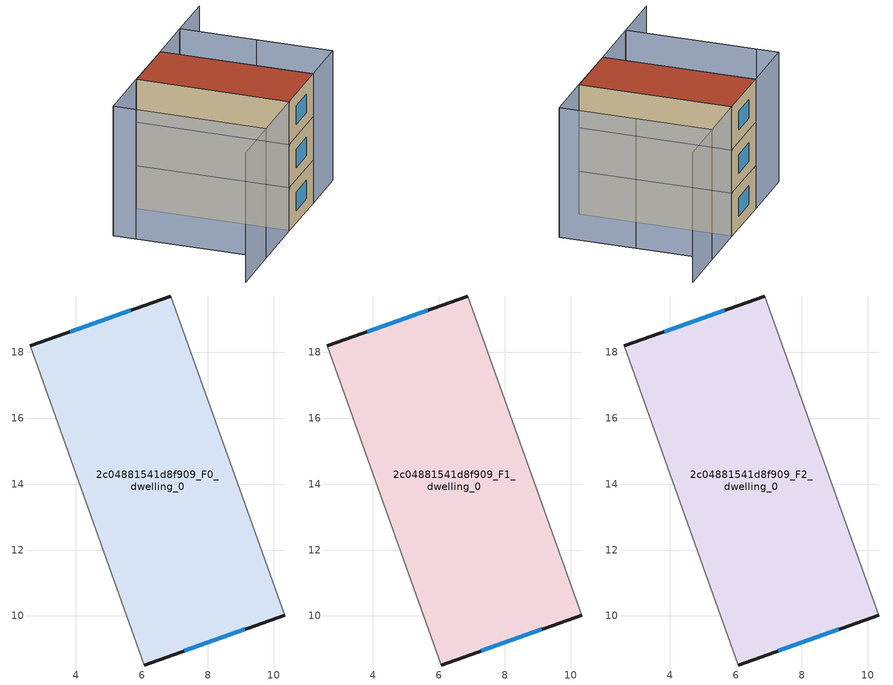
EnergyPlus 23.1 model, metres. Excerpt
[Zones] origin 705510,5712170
2c04881541d8f909_F0_dwelling_0
 floor ground (EU_floor_Construction): 6.87,19.7 10.33,10.02 6.08,8.51 2.62,18.2 z0
 wall outside (EU_wall_Construction): 6.87,19.7 2.62,18.2 / 6.08,8.51 10.33,10.02 z0:3
 wall adiabatic (EU_wall_Construction): 10.33,10.02 6.87,19.7 / 2.62,18.2 6.08,8.51 z0:3
 window (EU_Window_Construction): 5.66,19.27 3.83,18.63 / 7.29,8.94 9.12,9.59 z0.85:2.15
2c04881541d8f909_F1_dwelling_0
 floor to 2c04881541d8f909_F0_dwelling_0 (EU_floor_Construction): 6.87,19.7 10.33,10.02 6.08,8.51 2.62,18.2 z3
 wall outside (EU_wall_Construction): 6.87,19.7 2.62,18.2 / 6.08,8.51 10.33,10.02 z3:6
 wall adiabatic (EU_wall_Construction): 10.33,10.02 6.87,19.7 / 2.62,18.2 6.08,8.51 z3:6
 window (EU_Window_Construction): 5.66,19.27 3.83,18.63 / 7.29,8.94 9.12,9.59 z3.85:5.15
2c04881541d8f909_F2_dwelling_0
 floor to 2c04881541d8f909_F1_dwelling_0 (EU_floor_Construction): 6.87,19.7 10.33,10.02 6.08,8.51 2.62,18.2 z6
 wall outside (EU_wall_Construction): 6.87,19.7 2.62,18.2 / 6.08,8.51 10.33,10.02 z6:9
 wall adiabatic (EU_wall_Construction): 10.33,10.02 6.87,19.7 / 2.62,18.2 6.08,8.51 z6:9
 window (EU_Window_Construction): 5.66,19.27 3.83,18.63 / 7.29,8.94 9.12,9.59 z6.85:8.15
 roof outside (EU_roof_Construction): 10.33,10.02 6.87,19.7 2.62,18.2 6.08,8.51 z9
shading: -1.54,16.72 1.92,7.03 / 1.92,7.03 -1.78,5.71 / 1.92,7.03 -1.54,16.71 / -1.54,16.71 2.61,18.2 / 2.61,18.2 6.08,8.51 / 6.08,8.51 1.92,7.03 / 10.4,20.96 13.85,11.28 / 13.85,11.28 10.33,10.02 / 10.33,10.02 6.87,19.7 / 6.87,19.7 10.4,20.96 / 13.85,11.28 10.4,20.96 / 10.4,20.96 13.89,22.21 z0:9
[Building]
EU S2 Campaign: North Axis=0; Terrain=City; Solar Distribution=FullExterior
[Site:Location]
London: Latitude=51.5; Longitude=-0.5; Time Zone=0; Elevation=25
[SizingPeriod:WeatherFileDays]
AnnualSizingPeriod: Begin Month=1; Begin Day of Month=1; End Month=12; End Day of Month=31; Day of Week for Start Day=Monday; Use Weather File Daylight Saving Period=No; Use Weather File Rain and Snow Indicators=No
[MATERIAL]
EU_InternalMass_Material: Roughness=MediumRough; Thickness=0.1; Conductivity=1; Density=1800; Specific Heat=900; Thermal Absorptance=0.9; Solar Absorptance=0.7; Visible Absorptance=0.7
[MATERIAL:NOMASS] Roughness=MediumRough; Thermal Absorptance=0.9; Solar Absorptance=0.7; Visible Absorptance=0.7
Name | Thermal Resistance
EU_wall_NoMass | 0.71061
EU_roof_NoMass | 2.41608
EU_floor_NoMass | 1.75078
[WINDOWMATERIAL:SIMPLEGLAZINGSYSTEM]
EU_Window_SimpleGlazing: UFactor=2.64892; Solar Heat Gain Coefficient=0.76; Visible Transmittance=0.76
[CONSTRUCTION]
EU_wall_Construction: EU_wall_NoMass
EU_roof_Construction: EU_roof_NoMass
EU_floor_Construction: EU_floor_NoMass
EU_Window_Construction: EU_Window_SimpleGlazing
EU_InternalMass_Construction: EU_InternalMass_Material
[ZONE] Type=1; Multiplier=1; Ceiling Height=autocalculate; Volume=139.2; Floor Area=autocalculate; Part of Total Floor Area=Yes
2c04881541d8f909_F0_dwelling_0; 2c04881541d8f909_F1_dwelling_0; 2c04881541d8f909_F2_dwelling_0
[INTERNALMASS] Construction=EU_InternalMass_Construction; Surface Area=46.3997
Name | Zone or ZoneList
2c04881541d8f909_F0_dwelling_0_EU_InternalMass | 2c04881541d8f909_F0_dwelling_0
2c04881541d8f909_F1_dwelling_0_EU_InternalMass | 2c04881541d8f909_F1_dwelling_0
2c04881541d8f909_F2_dwelling_0_EU_InternalMass | 2c04881541d8f909_F2_dwelling_0
[OTHEREQUIPMENT] Fuel Type=Electricity; Design Level Calculation Method=Watts/Area; Power per Zone Floor Area=1; Fraction Latent=0; Fraction Radiant=0; Fraction Lost=0; Carbon Dioxide Generation Rate=0; EndUse Subcategory=EU_Step8_InternalGains
Name | Zone or ZoneList or Space or SpaceList | Schedule
EU_Step8_InternalGain_2c04881541d8f909_F0_dwelling_0_f000 | 2c04881541d8f909_F0_dwelling_0 | EU_Step8_GainSchedule_2c04881541d8f909_F0_dwelling_0_f000
EU_Step8_InternalGain_2c04881541d8f909_F1_dwelling_0_f000 | 2c04881541d8f909_F1_dwelling_0 | EU_Step8_GainSchedule_2c04881541d8f909_F1_dwelling_0_f000
EU_Step8_InternalGain_2c04881541d8f909_F2_dwelling_0_f000 | 2c04881541d8f909_F2_dwelling_0 | EU_Step8_GainSchedule_2c04881541d8f909_F2_dwelling_0_f000
[ZONEVENTILATION:DESIGNFLOWRATE] Schedule=EU_AlwaysOn; Design Flow Rate Calculation Method=AirChanges/Hour; Air Changes per Hour=0.496673; Ventilation Type=Natural; Fan Pressure Rise=0; Fan Total Efficiency=1; Constant Term Coefficient=1; Temperature Term Coefficient=0; Velocity Term Coefficient=0; Velocity Squared Term Coefficient=0; Minimum Indoor Temperature=-100; Maximum Indoor Temperature=100; Delta Temperature=-100; Minimum Outdoor Temperature=-100; Maximum Outdoor Temperature=100; Maximum Wind Speed=40
Name | Zone or ZoneList or Space or SpaceList
EU_ConstantAir_2c04881541d8f909_F0_dwelling_0 | 2c04881541d8f909_F0_dwelling_0
EU_ConstantAir_2c04881541d8f909_F1_dwelling_0 | 2c04881541d8f909_F1_dwelling_0
EU_ConstantAir_2c04881541d8f909_F2_dwelling_0 | 2c04881541d8f909_F2_dwelling_0
[HVACTEMPLATE:THERMOSTAT] Constant Heating Setpoint=20; Constant Cooling Setpoint=50
EU_HeatOnly_2c04881541d8f909_F0_dwelling_0; EU_HeatOnly_2c04881541d8f909_F1_dwelling_0; EU_HeatOnly_2c04881541d8f909_F2_dwelling_0
[HVACTEMPLATE:ZONE:IDEALLOADSAIRSYSTEM] System Availability Schedule=EU_AlwaysOn; Maximum Heating Supply Air Temperature=50; Minimum Cooling Supply Air Temperature=13; Maximum Heating Supply Air Humidity Ratio=0.0156; Minimum Cooling Supply Air Humidity Ratio=0.0077; Heating Limit=NoLimit; Cooling Limit=NoLimit; Heating Availability Schedule=EU_AlwaysOn; Cooling Availability Schedule=EU_CoolingOff; Dehumidification Control Type=ConstantSensibleHeatRatio; Cooling Sensible Heat Ratio=0.7; Dehumidification Setpoint=60; Humidification Control Type=None; Humidification Setpoint=30; Outdoor Air Method=None; Outdoor Air Flow Rate per Person=0.00944; Outdoor Air Flow Rate per Zone Floor Area=0; Outdoor Air Flow Rate per Zone=0; Demand Controlled Ventilation Type=None; Outdoor Air Economizer Type=NoEconomizer; Heat Recovery Type=None; Sensible Heat Recovery Effectiveness=0.7; Latent Heat Recovery Effectiveness=0.65
Name | Template Thermostat
2c04881541d8f909_F0_dwelling_0 | EU_HeatOnly_2c04881541d8f909_F0_dwelling_0
2c04881541d8f909_F1_dwelling_0 | EU_HeatOnly_2c04881541d8f909_F1_dwelling_0
2c04881541d8f909_F2_dwelling_0 | EU_HeatOnly_2c04881541d8f909_F2_dwelling_0
[SIZING:ZONE] Zone Cooling Design Supply Air Temperature Input Method=SupplyAirTemperature; Zone Cooling Design Supply Air Temperature=13; Zone Heating Design Supply Air Temperature Input Method=SupplyAirTemperature; Zone Heating Design Supply Air Temperature=50; Zone Cooling Design Supply Air Humidity Ratio=0.008; Zone Heating Design Supply Air Humidity Ratio=0.008; Cooling Design Air Flow Method=DesignDay; Cooling Design Air Flow Rate=0; Cooling Minimum Air Flow per Zone Floor Area=0.000762; Cooling Minimum Air Flow=0; Cooling Minimum Air Flow Fraction=0.2; Heating Design Air Flow Method=DesignDay; Heating Design Air Flow Rate=0; Heating Maximum Air Flow per Zone Floor Area=0.002032; Heating Maximum Air Flow=0.141576; Heating Maximum Air Flow Fraction=0.3; Account for Dedicated Outdoor Air System=No; Dedicated Outdoor Air System Control Strategy=NeutralSupplyAir; Dedicated Outdoor Air Low Setpoint Temperature for Design=autosize; Dedicated Outdoor Air High Setpoint Temperature for Design=autosize; Zone Load Sizing Method=Sensible Load Only No Latent Load; Zone Latent Cooling Design Supply Air Humidity Ratio Input Method=HumidityRatioDifference; Zone Cooling Design Supply Air Humidity Ratio Difference=0.005; Zone Latent Heating Design Supply Air Humidity Ratio Input Method=HumidityRatioDifference; Zone Humidification Design Supply Air Humidity Ratio Difference=0.005
2c04881541d8f909_F0_dwelling_0; 2c04881541d8f909_F1_dwelling_0; 2c04881541d8f909_F2_dwelling_0
[SCHEDULE:CONSTANT]
Name | Hourly Value
EU_AlwaysOn | 1
EU_CoolingOff | 0
[SCHEDULE:FILE] Column Number=1; Rows to Skip at Top=0; Number of Hours of Data=8760; Column Separator=Comma; Interpolate to Timestep=No; Minutes per Item=60; Adjust Schedule for Daylight Savings=Yes
Name | File
EU_Step8_GainSchedule_2c04881541d8f909_F0_dwelling_0_f000 | ../../schedules/2c04881541d8f909/2c04881541d8f909_F0_dwelling_0_f000_gain.csv
EU_Step8_GainSchedule_2c04881541d8f909_F1_dwelling_0_f000 | ../../schedules/2c04881541d8f909/2c04881541d8f909_F1_dwelling_0_f000_gain.csv
EU_Step8_GainSchedule_2c04881541d8f909_F2_dwelling_0_f000 | ../../schedules/2c04881541d8f909/2c04881541d8f909_F2_dwelling_0_f000_gain.csv
